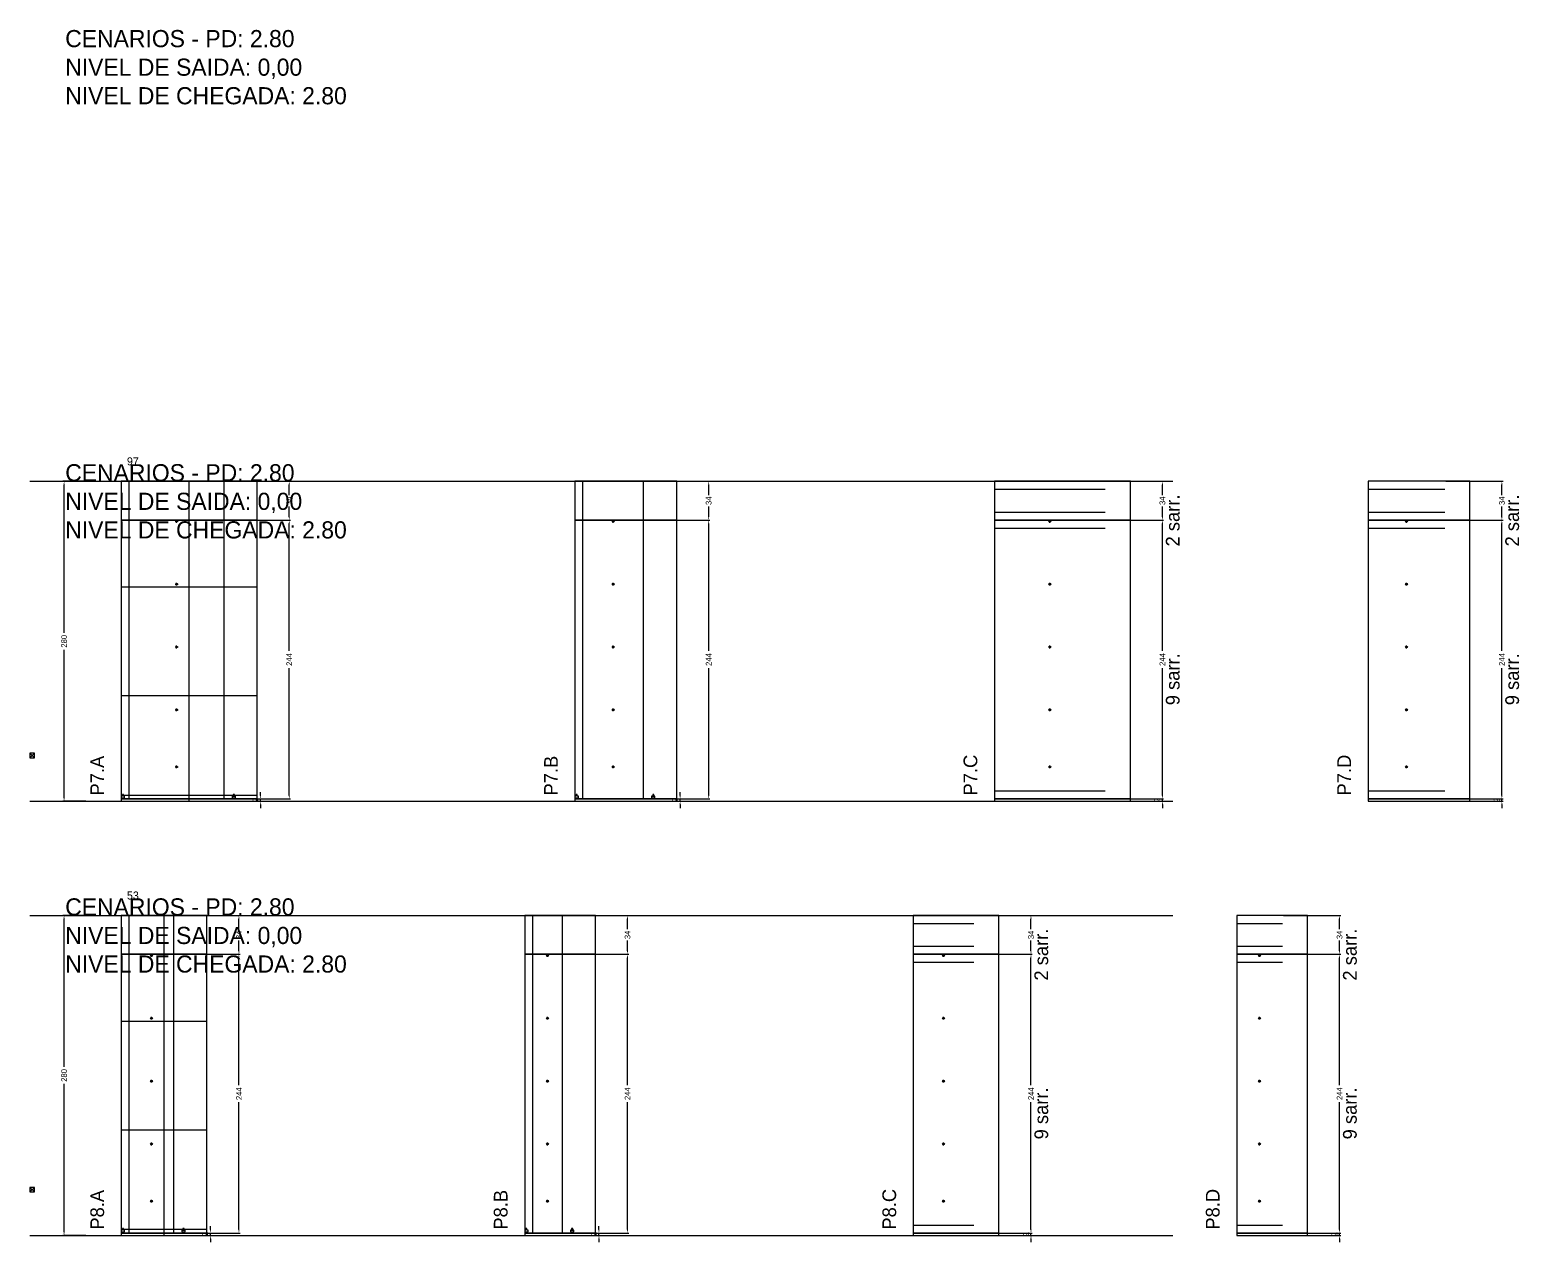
# Model space of a CAD drawing. Header units: centimetres. Extents: x -12000 to 4120, y -3806 to 2716.
# Drawn here: x -7000 to -5697, y -766 to 295 of the extents above; entities that cross this region are included whole.
import ezdxf

# ---------------------------------------------------------------- set-up
doc = ezdxf.new("R2010")
doc.units = ezdxf.units.CM
doc.linetypes.add('DASHED', pattern=[2, -2])
for name, color, linetype in [('COTA', 241, 'Continuous'), ('COTAS FURACAO', 16, 'Continuous'), ('Madeira', 30, 'Continuous'), ('NOMENCLATURA', 7, 'Continuous'), ('Nível', 160, 'Continuous'), ('Painéis', 200, 'Continuous'), ('Perfil Metálico', 150, 'Continuous'), ('SARR_2.2x7', 40, 'Continuous'), ('SARRAFO DE PRESSAO', 200, 'Continuous'), ('texto', 7, 'Continuous')]:
    doc.layers.add(name, color=color, linetype=linetype)
doc.dimstyles.new('PAINEL-NOVA', dxfattribs={"dimtxt": 5, "dimasz": 3, "dimexe": 1, "dimexo": 1, "dimgap": 1, "dimtad": 1, "dimcen": 2.5, "dimazin": 3, "dimtfac": 1, "dimtmove": 0, "dimatfit": 3})

# ---------------------------------------------------------------- blocks, each defined once
blk = doc.blocks.new('_CLOSEDFILLED')
at = {"color": 0, "linetype": 'BYBLOCK'}
blk.add_solid([(-1, 0.16), (0, 0), (-1, -0.16)], dxfattribs=at)
blk = doc.blocks.new('*D1')
for p, q in [((-6951, -100), (-6971, -100)), ((-6970, -232.5), (-6970, -103)), ((-6970, -377), (-6970, -247.5)), ((-6951, -380), (-6971, -380))]:
    blk.add_line(p, q)
at = {"layer": 'Defpoints'}
for p in [(-6950, -100), (-6970, -380), (-6950, -380)]:
    blk.add_point(p, dxfattribs=at)
at = {"layer": 'COTA', "xscale": 3, "yscale": 3}
for p, rotation in [((-6970, -100), 90), ((-6970, -380), 270)]:
    blk.add_blockref('_CLOSEDFILLED', p, dxfattribs=dict(at, rotation=rotation))
at = {"layer": 'COTA', "insert": (-6970, -240), "char_height": 5, "attachment_point": 5, "rotation": 90}
blk.add_mtext('280', dxfattribs=at)
blk = doc.blocks.new('MULDURA')
at = {"layer": 'Paineis'}
for p, q in [((0, 0), (4, 4)), ((4, 0), (0, 4))]:
    blk.add_line(p, q, dxfattribs=at)
blk.add_lwpolyline([(0, 0), (4, 0), (4, 4), (0, 4)], close=True, dxfattribs=at)
blk = doc.blocks.new('*D3')
for p, q in [((-6822, -134), (-6772, -134)), ((-6773, -248.5), (-6773, -137)), ((-6773, -375), (-6773, -263.5)), ((-6822, -378), (-6772, -378))]:
    blk.add_line(p, q)
at = {"layer": 'Defpoints'}
for p in [(-6823, -134), (-6823, -378), (-6773, -378)]:
    blk.add_point(p, dxfattribs=at)
at = {"layer": 'COTA', "xscale": 3, "yscale": 3}
for p, rotation in [((-6773, -134), 90), ((-6773, -378), 270)]:
    blk.add_blockref('_CLOSEDFILLED', p, dxfattribs=dict(at, rotation=rotation))
at = {"layer": 'COTA', "insert": (-6773, -256), "char_height": 5, "attachment_point": 5, "rotation": 90}
blk.add_mtext('244', dxfattribs=at)
blk = doc.blocks.new('*D4')
for p, q in [((-6822, -100), (-6772, -100)), ((-6773, -112), (-6773, -103)), ((-6773, -131), (-6773, -122)), ((-6822, -134), (-6772, -134))]:
    blk.add_line(p, q)
at = {"layer": 'Defpoints'}
for p in [(-6823, -100), (-6823, -134), (-6773, -134)]:
    blk.add_point(p, dxfattribs=at)
at = {"layer": 'COTA', "xscale": 3, "yscale": 3}
for p, rotation in [((-6773, -100), 90), ((-6773, -134), 270)]:
    blk.add_blockref('_CLOSEDFILLED', p, dxfattribs=dict(at, rotation=rotation))
at = {"layer": 'COTA', "insert": (-6773, -117), "char_height": 5, "attachment_point": 5, "rotation": 90}
blk.add_mtext('34', dxfattribs=at)
blk = doc.blocks.new('SLIPTEE')
at = {"layer": 'Paineis'}
blk.add_lwpolyline([(0, 0), (3, 0), (3, 1.5), (2, 1.5), (2, 3), (1, 3), (1, 1.5), (0, 1.5)], close=True, dxfattribs=at)
blk = doc.blocks.new('SLIPTDD')
at = {"layer": 'Paineis'}
blk.add_line((0, 1.5), (3, 1.5), dxfattribs=at)
blk.add_lwpolyline([(0, 0), (3, 0), (3, 1.5), (2, 1.5), (2, 3), (1, 3), (1, 1.5), (0, 1.5)], close=True, dxfattribs=at)
blk = doc.blocks.new('furacao')
at = {"layer": 'COTAS FURACAO'}
for p, q in [((-1.2, 0), (1.2, 0)), ((0, -1.2), (0, 1.2))]:
    blk.add_line(p, q, dxfattribs=at)
blk.add_circle((0, 0), 0.8, dxfattribs=at)
blk = doc.blocks.new('*D6')
for p, q in [((-6455, -134), (-6405, -134)), ((-6406, -248.5), (-6406, -137)), ((-6406, -375), (-6406, -263.5)), ((-6455, -378), (-6405, -378))]:
    blk.add_line(p, q)
at = {"layer": 'Defpoints'}
for p in [(-6456, -134), (-6456, -378), (-6406, -378)]:
    blk.add_point(p, dxfattribs=at)
at = {"layer": 'COTA', "xscale": 3, "yscale": 3}
for p, rotation in [((-6406, -134), 90), ((-6406, -378), 270)]:
    blk.add_blockref('_CLOSEDFILLED', p, dxfattribs=dict(at, rotation=rotation))
at = {"layer": 'COTA', "insert": (-6406, -256), "char_height": 5, "attachment_point": 5, "rotation": 90}
blk.add_mtext('244', dxfattribs=at)
blk = doc.blocks.new('*D7')
for p, q in [((-6455, -100), (-6405, -100)), ((-6406, -112), (-6406, -103)), ((-6406, -131), (-6406, -122)), ((-6455, -134), (-6405, -134))]:
    blk.add_line(p, q)
at = {"layer": 'Defpoints'}
for p in [(-6456, -100), (-6456, -134), (-6406, -134)]:
    blk.add_point(p, dxfattribs=at)
at = {"layer": 'COTA', "xscale": 3, "yscale": 3}
for p, rotation in [((-6406, -100), 90), ((-6406, -134), 270)]:
    blk.add_blockref('_CLOSEDFILLED', p, dxfattribs=dict(at, rotation=rotation))
at = {"layer": 'COTA', "insert": (-6406, -117), "char_height": 5, "attachment_point": 5, "rotation": 90}
blk.add_mtext('34', dxfattribs=at)
blk = doc.blocks.new('*D9')
for p, q in [((-6058, -134), (-6008, -134)), ((-6009, -248.5), (-6009, -137)), ((-6009, -375), (-6009, -263.5)), ((-6058, -378), (-6008, -378))]:
    blk.add_line(p, q)
at = {"layer": 'Defpoints'}
for p in [(-6059, -134), (-6059, -378), (-6009, -378)]:
    blk.add_point(p, dxfattribs=at)
at = {"layer": 'COTA', "xscale": 3, "yscale": 3}
for p, rotation in [((-6009, -134), 90), ((-6009, -378), 270)]:
    blk.add_blockref('_CLOSEDFILLED', p, dxfattribs=dict(at, rotation=rotation))
at = {"layer": 'COTA', "insert": (-6009, -256), "char_height": 5, "attachment_point": 5, "rotation": 90}
blk.add_mtext('244', dxfattribs=at)
blk = doc.blocks.new('*D10')
for p, q in [((-6058, -100), (-6008, -100)), ((-6009, -112), (-6009, -103)), ((-6009, -131), (-6009, -122)), ((-6058, -134), (-6008, -134))]:
    blk.add_line(p, q)
at = {"layer": 'Defpoints'}
for p in [(-6059, -100), (-6059, -134), (-6009, -134)]:
    blk.add_point(p, dxfattribs=at)
at = {"layer": 'COTA', "xscale": 3, "yscale": 3}
for p, rotation in [((-6009, -100), 90), ((-6009, -134), 270)]:
    blk.add_blockref('_CLOSEDFILLED', p, dxfattribs=dict(at, rotation=rotation))
at = {"layer": 'COTA', "insert": (-6009, -117), "char_height": 5, "attachment_point": 5, "rotation": 90}
blk.add_mtext('34', dxfattribs=at)
blk = doc.blocks.new('*D12')
for p, q in [((-5761, -134), (-5711, -134)), ((-5712, -248.5), (-5712, -137)), ((-5712, -375), (-5712, -263.5)), ((-5761, -378), (-5711, -378))]:
    blk.add_line(p, q)
at = {"layer": 'Defpoints'}
for p in [(-5762, -134), (-5762, -378), (-5712, -378)]:
    blk.add_point(p, dxfattribs=at)
at = {"layer": 'COTA', "xscale": 3, "yscale": 3}
for p, rotation in [((-5712, -134), 90), ((-5712, -378), 270)]:
    blk.add_blockref('_CLOSEDFILLED', p, dxfattribs=dict(at, rotation=rotation))
at = {"layer": 'COTA', "insert": (-5712, -256), "char_height": 5, "attachment_point": 5, "rotation": 90}
blk.add_mtext('244', dxfattribs=at)
blk = doc.blocks.new('*D13')
for p, q in [((-5761, -100), (-5711, -100)), ((-5712, -112), (-5712, -103)), ((-5712, -131), (-5712, -122)), ((-5761, -134), (-5711, -134))]:
    blk.add_line(p, q)
at = {"layer": 'Defpoints'}
for p in [(-5762, -100), (-5762, -134), (-5712, -134)]:
    blk.add_point(p, dxfattribs=at)
at = {"layer": 'COTA', "xscale": 3, "yscale": 3}
for p, rotation in [((-5712, -100), 90), ((-5712, -134), 270)]:
    blk.add_blockref('_CLOSEDFILLED', p, dxfattribs=dict(at, rotation=rotation))
at = {"layer": 'COTA', "insert": (-5712, -117), "char_height": 5, "attachment_point": 5, "rotation": 90}
blk.add_mtext('34', dxfattribs=at)
blk = doc.blocks.new('*D27')
for p, q in [((-6951, -480), (-6971, -480)), ((-6970, -612.5), (-6970, -483)), ((-6970, -757), (-6970, -627.5)), ((-6951, -760), (-6971, -760))]:
    blk.add_line(p, q)
at = {"layer": 'Defpoints'}
for p in [(-6950, -480), (-6970, -760), (-6950, -760)]:
    blk.add_point(p, dxfattribs=at)
at = {"layer": 'COTA', "xscale": 3, "yscale": 3}
for p, rotation in [((-6970, -480), 90), ((-6970, -760), 270)]:
    blk.add_blockref('_CLOSEDFILLED', p, dxfattribs=dict(at, rotation=rotation))
at = {"layer": 'COTA', "insert": (-6970, -620), "char_height": 5, "attachment_point": 5, "rotation": 90}
blk.add_mtext('280', dxfattribs=at)
blk = doc.blocks.new('*D29')
for p, q in [((-6866, -514), (-6816, -514)), ((-6817, -628.5), (-6817, -517)), ((-6817, -755), (-6817, -643.5)), ((-6866, -758), (-6816, -758))]:
    blk.add_line(p, q)
at = {"layer": 'Defpoints'}
for p in [(-6867, -514), (-6867, -758), (-6817, -758)]:
    blk.add_point(p, dxfattribs=at)
at = {"layer": 'COTA', "xscale": 3, "yscale": 3}
for p, rotation in [((-6817, -514), 90), ((-6817, -758), 270)]:
    blk.add_blockref('_CLOSEDFILLED', p, dxfattribs=dict(at, rotation=rotation))
at = {"layer": 'COTA', "insert": (-6817, -636), "char_height": 5, "attachment_point": 5, "rotation": 90}
blk.add_mtext('244', dxfattribs=at)
blk = doc.blocks.new('*D30')
for p, q in [((-6866, -480), (-6816, -480)), ((-6817, -492), (-6817, -483)), ((-6817, -511), (-6817, -502)), ((-6866, -514), (-6816, -514))]:
    blk.add_line(p, q)
at = {"layer": 'Defpoints'}
for p in [(-6867, -480), (-6867, -514), (-6817, -514)]:
    blk.add_point(p, dxfattribs=at)
at = {"layer": 'COTA', "xscale": 3, "yscale": 3}
for p, rotation in [((-6817, -480), 90), ((-6817, -514), 270)]:
    blk.add_blockref('_CLOSEDFILLED', p, dxfattribs=dict(at, rotation=rotation))
at = {"layer": 'COTA', "insert": (-6817, -497), "char_height": 5, "attachment_point": 5, "rotation": 90}
blk.add_mtext('34', dxfattribs=at)
blk = doc.blocks.new('*D32')
for p, q in [((-6526, -514), (-6476, -514)), ((-6477, -628.5), (-6477, -517)), ((-6477, -755), (-6477, -643.5)), ((-6526, -758), (-6476, -758))]:
    blk.add_line(p, q)
at = {"layer": 'Defpoints'}
for p in [(-6527, -514), (-6527, -758), (-6477, -758)]:
    blk.add_point(p, dxfattribs=at)
at = {"layer": 'COTA', "xscale": 3, "yscale": 3}
for p, rotation in [((-6477, -514), 90), ((-6477, -758), 270)]:
    blk.add_blockref('_CLOSEDFILLED', p, dxfattribs=dict(at, rotation=rotation))
at = {"layer": 'COTA', "insert": (-6477, -636), "char_height": 5, "attachment_point": 5, "rotation": 90}
blk.add_mtext('244', dxfattribs=at)
blk = doc.blocks.new('*D33')
for p, q in [((-6526, -480), (-6476, -480)), ((-6477, -492), (-6477, -483)), ((-6477, -511), (-6477, -502)), ((-6526, -514), (-6476, -514))]:
    blk.add_line(p, q)
at = {"layer": 'Defpoints'}
for p in [(-6527, -480), (-6527, -514), (-6477, -514)]:
    blk.add_point(p, dxfattribs=at)
at = {"layer": 'COTA', "xscale": 3, "yscale": 3}
for p, rotation in [((-6477, -480), 90), ((-6477, -514), 270)]:
    blk.add_blockref('_CLOSEDFILLED', p, dxfattribs=dict(at, rotation=rotation))
at = {"layer": 'COTA', "insert": (-6477, -497), "char_height": 5, "attachment_point": 5, "rotation": 90}
blk.add_mtext('34', dxfattribs=at)
blk = doc.blocks.new('*D35')
for p, q in [((-6173, -514), (-6123, -514)), ((-6124, -628.5), (-6124, -517)), ((-6124, -755), (-6124, -643.5)), ((-6173, -758), (-6123, -758))]:
    blk.add_line(p, q)
at = {"layer": 'Defpoints'}
for p in [(-6174, -514), (-6174, -758), (-6124, -758)]:
    blk.add_point(p, dxfattribs=at)
at = {"layer": 'COTA', "xscale": 3, "yscale": 3}
for p, rotation in [((-6124, -514), 90), ((-6124, -758), 270)]:
    blk.add_blockref('_CLOSEDFILLED', p, dxfattribs=dict(at, rotation=rotation))
at = {"layer": 'COTA', "insert": (-6124, -636), "char_height": 5, "attachment_point": 5, "rotation": 90}
blk.add_mtext('244', dxfattribs=at)
blk = doc.blocks.new('*D36')
for p, q in [((-6173, -480), (-6123, -480)), ((-6124, -492), (-6124, -483)), ((-6124, -511), (-6124, -502)), ((-6173, -514), (-6123, -514))]:
    blk.add_line(p, q)
at = {"layer": 'Defpoints'}
for p in [(-6174, -480), (-6174, -514), (-6124, -514)]:
    blk.add_point(p, dxfattribs=at)
at = {"layer": 'COTA', "xscale": 3, "yscale": 3}
for p, rotation in [((-6124, -480), 90), ((-6124, -514), 270)]:
    blk.add_blockref('_CLOSEDFILLED', p, dxfattribs=dict(at, rotation=rotation))
at = {"layer": 'COTA', "insert": (-6124, -497), "char_height": 5, "attachment_point": 5, "rotation": 90}
blk.add_mtext('34', dxfattribs=at)
blk = doc.blocks.new('*D38')
for p, q in [((-5903, -514), (-5853, -514)), ((-5854, -628.5), (-5854, -517)), ((-5854, -755), (-5854, -643.5)), ((-5903, -758), (-5853, -758))]:
    blk.add_line(p, q)
at = {"layer": 'Defpoints'}
for p in [(-5904, -514), (-5904, -758), (-5854, -758)]:
    blk.add_point(p, dxfattribs=at)
at = {"layer": 'COTA', "xscale": 3, "yscale": 3}
for p, rotation in [((-5854, -514), 90), ((-5854, -758), 270)]:
    blk.add_blockref('_CLOSEDFILLED', p, dxfattribs=dict(at, rotation=rotation))
at = {"layer": 'COTA', "insert": (-5854, -636), "char_height": 5, "attachment_point": 5, "rotation": 90}
blk.add_mtext('244', dxfattribs=at)
blk = doc.blocks.new('*D39')
for p, q in [((-5903, -480), (-5853, -480)), ((-5854, -492), (-5854, -483)), ((-5854, -511), (-5854, -502)), ((-5903, -514), (-5853, -514))]:
    blk.add_line(p, q)
at = {"layer": 'Defpoints'}
for p in [(-5904, -480), (-5904, -514), (-5854, -514)]:
    blk.add_point(p, dxfattribs=at)
at = {"layer": 'COTA', "xscale": 3, "yscale": 3}
for p, rotation in [((-5854, -480), 90), ((-5854, -514), 270)]:
    blk.add_blockref('_CLOSEDFILLED', p, dxfattribs=dict(at, rotation=rotation))
at = {"layer": 'COTA', "insert": (-5854, -497), "char_height": 5, "attachment_point": 5, "rotation": 90}
blk.add_mtext('34', dxfattribs=at)

msp = doc.modelspace()

# ---------------------------------------------------------------- linework, layer by layer
at = {"layer": 'Madeira'}
for points in [[(-6920, -192.4), (-6801, -192.4)], [(-6920, -287.6), (-6801, -287.6)], [(-6920, -572.4), (-6845, -572.4)], [(-6920, -667.6), (-6845, -667.6)]]:
    msp.add_lwpolyline(points, dxfattribs=at)
at = {"layer": 'Nível', "linetype": 'DASHED'}
for points in [[(-7000, -100), (-6000, -100)], [(-7000, -380), (-6000, -380)], [(-7000, -480), (-6000, -480)], [(-7000, -760), (-6000, -760)]]:
    msp.add_lwpolyline(points, dxfattribs=at)
at = {"layer": 'Painéis'}
for points in [[(-6920, -134), (-6801, -134), (-6801, -100), (-6920, -100)], [(-6920, -380), (-6801, -380), (-6801, -100), (-6920, -100)], [(-6523, -134), (-6434, -134), (-6434, -100), (-6523, -100)], [(-6156, -134), (-6037, -134), (-6037, -100), (-6156, -100)], [(-5829, -134), (-5740, -134), (-5740, -100), (-5829, -100)], [(-6920, -378), (-6801, -378), (-6801, -134), (-6920, -134)], [(-6523, -378), (-6434, -378), (-6434, -134), (-6523, -134)], [(-6156, -378), (-6037, -378), (-6037, -134), (-6156, -134)], [(-5829, -378), (-5740, -378), (-5740, -134), (-5829, -134)], [(-6920, -380), (-6801, -380), (-6801, -378), (-6920, -378)], [(-6523, -380), (-6434, -380), (-6434, -378), (-6523, -378)], [(-6156, -380), (-6037, -380), (-6037, -378), (-6156, -378)], [(-5829, -380), (-5740, -380), (-5740, -378), (-5829, -378)], [(-6920, -514), (-6845, -514), (-6845, -480), (-6920, -480)], [(-6920, -760), (-6845, -760), (-6845, -480), (-6920, -480)], [(-6567, -514), (-6505, -514), (-6505, -480), (-6567, -480)], [(-6227, -514), (-6152, -514), (-6152, -480), (-6227, -480)], [(-5944, -514), (-5882, -514), (-5882, -480), (-5944, -480)], [(-6920, -758), (-6845, -758), (-6845, -514), (-6920, -514)], [(-6567, -758), (-6505, -758), (-6505, -514), (-6567, -514)], [(-6227, -758), (-6152, -758), (-6152, -514), (-6227, -514)], [(-5944, -758), (-5882, -758), (-5882, -514), (-5944, -514)], [(-6920, -760), (-6845, -760), (-6845, -758), (-6920, -758)], [(-6567, -760), (-6505, -760), (-6505, -758), (-6567, -758)], [(-6227, -760), (-6152, -760), (-6152, -758), (-6227, -758)], [(-5944, -760), (-5882, -760), (-5882, -758), (-5944, -758)]]:
    msp.add_lwpolyline(points, close=True, dxfattribs=at)
at = {"layer": 'Perfil Metálico'}
for p, q in [((-6860.5, -380), (-6860.5, -100)), ((-6882.5, -760), (-6882.5, -480))]:
    msp.add_line(p, q, dxfattribs=at)
at = {"layer": 'SARR_2.2x7'}
for points in [[(-6913, -134), (-6913, -100)], [(-6830, -134), (-6830, -100)], [(-6516, -134), (-6516, -100)], [(-6463, -134), (-6463, -100)], [(-6156, -107), (-6059, -107)], [(-5829, -107), (-5762, -107)], [(-6156, -127), (-6059, -127)], [(-5829, -127), (-5762, -127)], [(-6156, -141), (-6059, -141)], [(-5829, -141), (-5762, -141)], [(-6156, -371), (-6059, -371)], [(-5829, -371), (-5762, -371)], [(-6913, -514), (-6913, -480)], [(-6874, -514), (-6874, -480)], [(-6560, -514), (-6560, -480)], [(-6534, -514), (-6534, -480)], [(-6227, -487), (-6174, -487)], [(-5944, -487), (-5904, -487)], [(-6227, -507), (-6174, -507)], [(-5944, -507), (-5904, -507)], [(-6227, -521), (-6174, -521)], [(-5944, -521), (-5904, -521)], [(-6227, -751), (-6174, -751)], [(-5944, -751), (-5904, -751)]]:
    msp.add_lwpolyline(points, dxfattribs=at)
at = {"layer": 'SARR_2.2x7', "linetype": 'DASHED'}
for points in [[(-6913, -378), (-6913, -134)], [(-6830, -378), (-6830, -134)], [(-6516, -378), (-6516, -134)], [(-6463, -378), (-6463, -134)], [(-6913, -758), (-6913, -514)], [(-6874, -758), (-6874, -514)], [(-6560, -758), (-6560, -514)], [(-6534, -758), (-6534, -514)]]:
    msp.add_lwpolyline(points, dxfattribs=at)
at = {"layer": 'SARRAFO DE PRESSAO'}
for points in [[(-6920, -380), (-6801, -380), (-6801, -375), (-6920, -375)], [(-6920, -760), (-6845, -760), (-6845, -755), (-6920, -755)]]:
    msp.add_lwpolyline(points, close=True, dxfattribs=at)

# ---------------------------------------------------------------- block references
at = {"layer": 'COTA'}
for name, p in [('furacao', (-6871.5, -135)), ('furacao', (-6489.5, -135)), ('furacao', (-6107.5, -135)), ('furacao', (-5795.5, -135)), ('furacao', (-6871.5, -190)), ('furacao', (-6489.5, -190)), ('furacao', (-6107.5, -190)), ('furacao', (-5795.5, -190)), ('furacao', (-6871.5, -245)), ('furacao', (-6489.5, -245)), ('furacao', (-6107.5, -245)), ('furacao', (-5795.5, -245)), ('furacao', (-6871.5, -300)), ('furacao', (-6489.5, -300)), ('furacao', (-6107.5, -300)), ('furacao', (-5795.5, -300)), ('MULDURA', (-7000, -342)), ('furacao', (-6871.5, -350)), ('furacao', (-6489.5, -350)), ('furacao', (-6107.5, -350)), ('furacao', (-5795.5, -350)), ('SLIPTEE', (-6920, -377)), ('SLIPTDD', (-6823, -377)), ('SLIPTEE', (-6523, -377)), ('SLIPTDD', (-6456, -377)), ('furacao', (-6893.5, -515)), ('furacao', (-6547, -515)), ('furacao', (-6200.5, -515)), ('furacao', (-5924, -515)), ('furacao', (-6893.5, -570)), ('furacao', (-6547, -570)), ('furacao', (-6200.5, -570)), ('furacao', (-5924, -570)), ('furacao', (-6893.5, -625)), ('furacao', (-6547, -625)), ('furacao', (-6200.5, -625)), ('furacao', (-5924, -625)), ('furacao', (-6893.5, -680)), ('furacao', (-6547, -680)), ('furacao', (-6200.5, -680)), ('furacao', (-5924, -680)), ('MULDURA', (-7000, -722)), ('furacao', (-6893.5, -730)), ('furacao', (-6547, -730)), ('furacao', (-6200.5, -730)), ('furacao', (-5924, -730)), ('SLIPTEE', (-6920, -757)), ('SLIPTDD', (-6867, -757)), ('SLIPTEE', (-6567, -757)), ('SLIPTDD', (-6527, -757))]:
    msp.add_blockref(name, p, dxfattribs=at)

# ---------------------------------------------------------------- texts
at = {"layer": 'NOMENCLATURA'}
for s, p in [('CENARIOS - PD: 2.80', (-6969, 280)), ('NIVEL DE SAIDA: 0,00', (-6969, 255)), ('NIVEL DE CHEGADA: 2.80', (-6969, 230)), ('CENARIOS - PD: 2.80', (-6969, -100)), ('NIVEL DE SAIDA: 0,00', (-6969, -125)), ('NIVEL DE CHEGADA: 2.80', (-6969, -150)), ('CENARIOS - PD: 2.80', (-6969, -480)), ('NIVEL DE SAIDA: 0,00', (-6969, -505)), ('NIVEL DE CHEGADA: 2.80', (-6969, -530))]:
    msp.add_text(s, height=15, dxfattribs=at).set_placement(p)
for s, p in [('2 sarr.', (-5994, -157)), ('2 sarr.', (-5697, -157)), ('9 sarr.', (-5994, -296)), ('9 sarr.', (-5697, -296)), ('P7.A', (-6935, -375)), ('P7.B', (-6538, -375)), ('P7.C', (-6171, -375)), ('P7.D', (-5844, -375)), ('2 sarr.', (-6109, -537)), ('2 sarr.', (-5839, -537)), ('9 sarr.', (-6109, -676)), ('9 sarr.', (-5839, -676)), ('P8.A', (-6935, -755)), ('P8.B', (-6582, -755)), ('P8.C', (-6242, -755)), ('P8.D', (-5959, -755))]:
    msp.add_text(s, height=12, rotation=90, dxfattribs=at).set_placement(p)
at = {"layer": 'texto'}
for s, p in [('97', (-6915, -86)), ('53', (-6915, -466))]:
    msp.add_text(s, height=7, dxfattribs=at).set_placement(p)

# ---------------------------------------------------------------- dimensions: what is measured, and where the dimension line sits
at = {"layer": 'COTA'}
for base, p1, p2, picture, middle in [((-6970, -380), (-6950, -380), (-6950, -100), '*D1', (-6970, -240)), ((-6773, -134), (-6823, -134), (-6823, -100), '*D4', (-6773, -117)), ((-6406, -134), (-6456, -134), (-6456, -100), '*D7', (-6406, -117)), ((-6009, -134), (-6059, -134), (-6059, -100), '*D10', (-6009, -117)), ((-5712, -134), (-5762, -134), (-5762, -100), '*D13', (-5712, -117)), ((-6773, -378), (-6823, -378), (-6823, -134), '*D3', (-6773, -256)), ((-6406, -378), (-6456, -378), (-6456, -134), '*D6', (-6406, -256)), ((-6009, -378), (-6059, -378), (-6059, -134), '*D9', (-6009, -256)), ((-5712, -378), (-5762, -378), (-5762, -134), '*D12', (-5712, -256)), ((-6970, -760), (-6950, -760), (-6950, -480), '*D27', (-6970, -620)), ((-6817, -514), (-6867, -514), (-6867, -480), '*D30', (-6817, -497)), ((-6477, -514), (-6527, -514), (-6527, -480), '*D33', (-6477, -497)), ((-6124, -514), (-6174, -514), (-6174, -480), '*D36', (-6124, -497)), ((-5854, -514), (-5904, -514), (-5904, -480), '*D39', (-5854, -497)), ((-6817, -758), (-6867, -758), (-6867, -514), '*D29', (-6817, -636)), ((-6477, -758), (-6527, -758), (-6527, -514), '*D32', (-6477, -636)), ((-6124, -758), (-6174, -758), (-6174, -514), '*D35', (-6124, -636)), ((-5854, -758), (-5904, -758), (-5904, -514), '*D38', (-5854, -636))]:
    dim = msp.add_linear_dim(base=base, p1=p1, p2=p2, angle=90, dimstyle='PAINEL-NOVA', dxfattribs=at)
    dim.commit()
    dim.dimension.update_dxf_attribs({"geometry": picture, "text_midpoint": middle})
for base, p1, p2 in [((-6798, -380), (-6823, -380), (-6823, -378)), ((-6431, -380), (-6456, -380), (-6456, -378)), ((-6009, -380), (-6059, -380), (-6059, -378)), ((-5712, -380), (-5762, -380), (-5762, -378)), ((-6842, -760), (-6867, -760), (-6867, -758)), ((-6502, -760), (-6527, -760), (-6527, -758)), ((-6124, -760), (-6174, -760), (-6174, -758)), ((-5854, -760), (-5904, -760), (-5904, -758))]:
    msp.add_linear_dim(base=base, p1=p1, p2=p2, angle=90, dimstyle='PAINEL-NOVA', dxfattribs=at).render()

doc.saveas('drawing.dxf')
